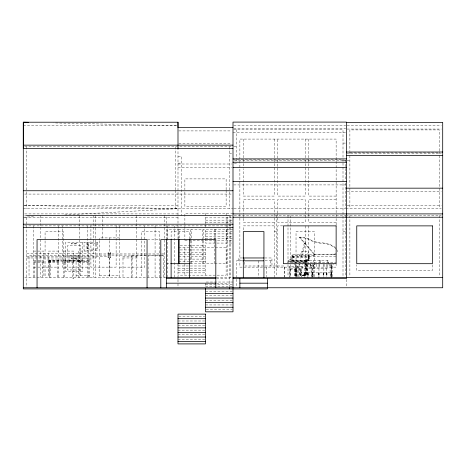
<?xml version="1.0" encoding="UTF-8"?>
<svg xmlns="http://www.w3.org/2000/svg" width="466" height="466" viewBox="0 0 466 466"><rect width="100%" height="100%" fill="white"/><g stroke="black" fill="none" stroke-linecap="round" stroke-linejoin="round"><path stroke-width="0.35" stroke-dasharray="2.33 1.75" d="M331.058 276.728L331.175 266.004L332.06 264.269M332.299 276.728L332.415 266.004L333.301 264.269M297.576 276.728L297.774 266.004L299.312 264.269M298.292 276.728L298.49 266.004L300.028 264.269M314.48 264.269L312.942 266.004L312.744 276.728L312.75 272.86M313.461 276.728L313.659 266.004L315.197 264.269M292.13 255.805L291.739 258.007L290.417 259.649L288.081 260.494L287.912 263.034M308.731 255.805L308.341 258.007L307.018 259.649L304.682 260.494L304.514 261.974M309.156 255.805L308.772 258.007L307.449 259.649L305.108 260.494L304.939 263.692M299.72 237.136L314.468 254.168L314.329 254.663L299.58 237.631L299.72 237.136L301.648 237.136L304.729 237.479L307.869 238.458A15.151 6.559 16.1 0 0 322.53 242.897A11.312 4.899 16.1 0 1 335.572 247.749M300.745 258.98L300.587 258.787M292.596 257.29L291.361 260.383L307.537 260.383L308.766 257.29L292.596 257.29L291.978 256.964L292.199 256.411L336.073 256.382M291.361 260.383L291.815 260.622L293.265 256.976L292.199 256.411M289.304 261.974L289.304 261.403L307.985 261.403L309.436 256.976L308.37 256.411L308.154 256.964L308.766 257.29M299.487 255.805L301.479 251.558L303.413 251.558L303.611 251.133L308.783 251.558L306.791 255.805M23.3 217.232L33.47 216.673M64.698 214.948L177.995 208.692L23.3 205.355L177.995 205.355M291.815 261.974L291.815 260.715L309.471 260.622L309.471 255.805M233.728 125.43L345.72 125.43M23.3 125.756L177.272 125.756L53.806 122.913M347.17 125.715L441.255 125.715M233.728 128.762L345.72 128.762M347.17 129.053L441.255 129.053M233.687 129.624L343.005 129.624L343.005 277.445M178.723 130.911L231.555 130.911M233 132.775L346.442 132.775M343.005 143.085L346.442 143.085M178.723 143.476L231.555 143.476M233.687 146.382L236.437 146.382M24.75 146.813L231.625 146.813M349.884 152.825L439.263 152.825M229.563 153.687L231.625 153.687M346.442 153.687L441.255 153.687M177.995 156.267L181.437 156.267L181.437 215.566M233 159.704L343.005 159.704M343.005 160.275L349.884 160.275M234.456 160.56L345.72 160.56M177.995 163.141L181.437 163.141M234.375 163.141L236.437 163.141M177.995 164.003L231.555 164.003M177.995 167.335L231.555 167.335M233.728 184.915L345.72 184.915M347.17 191.503L441.255 191.503M24.756 194.077L231.544 194.077M336.132 196.087L308.632 196.087L308.632 167.218M336.132 199.524L308.632 199.524L308.632 213.131M347.17 205.355L441.255 205.355M23.3 208.692L233.245 208.692M233.967 208.692L345.3 208.692L345.3 181.041M345.953 208.692L441.255 208.692M233 213.277L184.874 213.277L184.874 240.054M24.75 213.9L177.995 213.9M24.675 215.566L26.737 215.566L26.737 287.033M230.088 215.566L345.72 215.566M345.918 215.566L441.255 215.566M24.75 217.232L177.995 217.232M205.5 217.855L231.555 217.855M205.5 220.15L233 220.15M205.5 222.439L231.555 222.439M274.253 222.439L243.31 222.439L243.31 218.146M336.132 222.439L308.632 222.439L308.632 216.713M24.675 225.876L231.625 225.876M274.253 225.876L243.31 225.876L243.31 230.944M282.757 225.876L277.689 225.876L277.689 267.129M233 229.319L203.205 229.319L203.205 240.06M205.5 231.608L233 231.608M274.253 231.608L276.542 231.608M343.005 231.608L345.3 231.608M205.5 233.903L233 233.903M205.5 236.192L231.555 236.192M299.58 237.631L304.583 237.975L307.723 238.953A15.151 6.559 16.1 0 0 322.385 243.398A11.312 4.899 16.1 0 1 336.202 249.03M119.558 237.91L99.503 237.91L99.503 240.089M205.5 238.481L233 238.481M147.6 239.629L159.902 239.629M184.874 240.776L231.625 240.776M231.555 243.066L205.5 243.066L205.5 228.334M87.538 244.289L88.115 244.289M180.167 245.361L205.5 245.361L205.5 275.15M178.723 247.65L226.126 247.65L226.126 275.15L177.995 275.15M87.538 248.296L88.115 248.296M180.167 249.945L205.5 249.945M33.61 251.087L43.926 251.087L43.926 277.445M58.821 251.087L48.511 251.087L48.511 277.445M63.405 251.087L73.721 251.087L73.721 278.767L72.574 278.767L72.574 262.55M178.723 252.234L205.5 252.234M110.209 253.096L110.78 253.096M108.065 253.143L108.642 253.143M26.737 253.382L95.489 253.382M95.489 253.953L161.352 253.953M162.075 253.953L164.248 253.953M314.468 254.168L332.287 254.168A11.312 4.899 16.1 0 0 335.555 253.492M180.167 254.523L205.5 254.523M336.073 254.663L291.879 254.663L291.879 255.805L292.561 255.805L292.17 258.007L290.848 259.649L288.512 260.494L288.338 261.974L307.123 261.974L307.123 261.403M95.489 255.1L159.914 255.1M160.619 255.1L164.248 255.1M93.2 255.671L29.032 255.671L29.032 277.445M146.138 255.671L132.07 255.671L132.07 277.445M161.475 255.671L148.112 255.671L148.112 277.445M162.18 255.671L163.583 255.671L163.583 277.445M313.903 255.805L293.3 255.805L293.3 260.715L291.815 260.715M26.737 256.818L109.527 256.818M178.723 256.818L205.5 256.818M65.7 256.964L82.313 256.964M291.978 256.964L309.436 256.976M110.209 257.104L110.78 257.104M108.065 257.156L108.642 257.156M26.737 257.966L96.066 257.966L96.066 256.818M109.527 257.966L109.242 277.445M242.343 257.966L238.732 257.966L238.732 260.826M264.723 257.966L271.963 257.966L271.963 265.987M180.167 259.108L205.5 259.108M82.313 259.97L47.363 259.97L47.363 260.541L82.313 260.541M33.61 260.255L43.926 260.255M48.511 260.255L58.821 260.255M63.405 260.255L73.721 260.255M78.305 260.255L88.616 260.255M291.815 260.622L309.471 260.622M242.308 260.826L236.437 260.826L236.437 277.445M265.084 260.826L271.963 260.826M48.511 261.117L81.166 261.117L81.166 260.541M33.61 261.403L43.926 261.403M48.511 261.403L58.821 261.403M63.405 261.403L73.721 261.403M78.305 261.403L88.616 261.403M178.723 261.403L205.5 261.403M76.075 261.543L89.542 261.543M33.61 262.55L43.926 262.55M48.511 262.55L58.821 262.55M63.405 262.55L73.721 262.55M78.305 262.55L88.616 262.55M293.836 262.55L335.759 262.55M166.537 263.692L170.154 263.692M190.303 263.692L227.268 263.692M294.448 264.269L295.852 265.859L296.568 265.859L296.79 277.445M309.616 264.269L311.02 265.859L311.737 265.859L311.958 277.445M329.252 264.269L330.062 265.859L331.303 265.859L331.431 277.445M177.995 265.987L205.5 265.987M297.774 266.004L298.49 266.004M312.942 266.004L313.659 266.004M331.175 266.004L332.415 266.004M33.61 267.129L37.216 267.129M37.932 267.129L58.821 267.129M87.468 267.129L62.263 267.129L62.263 225.876M119.558 267.129L144.763 267.129L144.763 225.876M177.995 268.276L205.5 268.276M80.595 269.96L67.419 269.96L67.419 260.401L80.595 260.401L80.595 277.445M177.995 270.571L205.5 270.571M177.995 272.86L205.5 272.86M299.603 272.86L331.716 272.86M76.075 275.674L89.542 275.674M99.503 275.691L119.558 275.691M24.756 277.445L166.985 277.445M216.352 277.445L231.852 277.445M216.521 278.592L229.563 278.592M233 282.029L205.5 282.029L205.5 286.94M216.521 283.177L229.563 283.177M205.5 284.318L233 284.318M205.5 286.613L232.278 286.613M205.5 291.198L232.278 291.198M205.5 295.776L232.278 295.776M205.5 300.36L232.278 300.36M205.5 304.945L232.278 304.945M206.222 309.529L232.278 309.529M178.723 316.402L204.772 316.402M177.995 320.987L204.772 320.987M177.995 325.571L204.772 325.571M177.995 330.155L204.772 330.155M177.995 334.739L204.772 334.739M177.995 339.324L204.772 339.324M307.537 260.383L307.985 260.622M310.333 264.269L311.737 265.859M295.164 264.269L296.568 265.859M330.493 264.269L331.303 265.859M311.02 265.859L311.241 277.445M295.852 265.859L296.073 277.445M330.062 265.859L330.19 277.445M439.263 150.803L439.263 129.909L349.884 129.909L349.884 150.803M439.263 151.526L439.263 208.692M439.263 215.566L439.263 276.717M432.39 264.805L432.39 270.571L356.758 270.571L356.758 264.805M349.884 151.526L349.884 208.692M349.884 215.566L349.884 276.717M346.442 279.507L346.442 287.068M345.3 160.275L345.3 180.511M345.3 215.566L345.3 276.717M336.132 224.932L336.132 139.078L239.874 139.078L239.874 267.129L336.132 267.129L336.132 264.222M331.716 264.269L331.716 276.792M331.565 272.86L331.565 277.445M331.163 272.86L331.163 277.445M331.011 272.86L331.011 277.445M328.21 264.269L328.21 260.255L305.778 260.255L305.807 274.008M327.464 260.255L327.464 268.276L302.37 268.276L302.37 264.269M326.969 272.86L326.969 276.792M326.823 264.269L326.823 276.792M326.416 272.86L326.416 276.792M326.27 272.86L326.27 276.792M324.056 264.269L324.056 268.276M323.864 264.269L323.864 276.792M323.719 272.86L323.719 277.445M323.311 272.86L323.311 276.792M323.159 272.86L323.159 276.792M320.358 260.255L320.358 262.929M319.612 260.255L319.612 262.929M319.612 264.269L319.612 268.276M319.117 272.86L319.117 277.445M318.971 264.269L318.971 277.445M318.563 272.86L318.563 277.445M318.418 272.86L318.418 277.445M316.204 264.269L316.204 268.276M314.358 276.717L314.358 231.608L296.026 231.608L296.026 276.717M313.903 254.663L313.903 256.382M313.63 260.255L313.63 262.929M313.63 264.269L313.63 268.276M312.902 272.86L312.902 276.792M312.348 264.269L312.348 276.792M312.197 272.86L312.197 277.445M310.216 264.269L310.216 268.276M308.911 254.663L308.911 255.805M308.632 139.078L308.632 166.496M308.632 213.847L308.632 215.997M308.632 225.876L308.632 267.129M308.48 254.663L308.48 255.805M308.154 272.86L308.154 277.445M308.003 272.86L308.003 277.445M307.601 272.86L307.601 277.445M307.449 264.269L307.449 277.445M307.205 264.379L307.205 274.008M306.978 264.379L306.978 274.008M306.925 261.403L291.192 261.403M306.663 264.379L306.733 275.592M306.517 260.255L306.517 264.269M306.348 263.692L306.348 274.008M306.034 263.692L306.034 274.008M305.941 274.008L305.941 275.592M305.492 264.379L305.492 274.008M305.48 261.403L305.48 261.974M305.189 139.078L305.189 196.087L277.689 196.087L277.689 139.078M305.189 225.876L305.189 267.129M305.049 272.86L305.049 277.445M304.898 272.86L304.898 277.445M304.618 261.403L304.618 262.119L290.033 262.119L290.033 261.403M304.496 264.269L304.496 276.792M304.345 272.86L304.345 277.445M301.793 268.276L301.793 276.74M301.24 276.775L301.24 269.424L289.864 269.424L289.864 276.775M300.832 269.424L300.832 276.775M300.279 269.424L300.302 276.792M300.156 272.86L300.156 276.792M299.749 272.86L299.749 276.792M299.603 264.269L299.603 276.792M297.722 255.805L297.722 256.382M296.504 269.424L296.504 277.445M296.114 269.424L296.114 276.775M295.951 269.424L295.951 276.775M295.56 268.276L295.543 277.445M295.153 269.424L295.153 277.445M294.99 269.424L294.99 277.445M294.599 269.424L294.599 276.775M292.31 254.663L292.31 255.805M290.825 269.424L290.825 277.445M290.295 215.566L290.271 277.445M289.304 268.276L289.304 277.445M288.005 215.566L288.005 276.717M284.563 277.445L284.563 265.987L244.458 265.987L244.458 258.63M284.516 267.129L284.516 276.757M277.689 213.131L277.689 199.524L305.189 199.524L305.189 222.439L277.689 222.439L277.689 216.713M277.689 213.847L277.689 215.997M276.542 215.566L276.542 276.717M274.253 139.078L274.253 196.087L243.31 196.087L243.31 168.663M274.253 277.445L274.253 199.524L243.31 199.524L243.31 214.564M270.816 260.826L270.816 265.987M266.179 267.129L266.179 276.757M258.211 260.826L258.211 277.445M243.31 139.078L243.31 167.941M243.31 215.28L243.31 217.43M236.437 129.624L236.437 162.442M236.437 279.297L236.437 287.05M230.711 215.566L230.711 277.445M229.563 146.813L229.563 208.692M229.563 215.566L229.563 287.103M227.268 217.005L227.268 224.303M227.268 224.903L227.268 227.944M227.268 228.497L227.268 277.445M226.697 229.319L226.697 263.692M226.126 189.755L226.126 178.897L184.874 178.897L184.874 189.755M226.126 190.477L226.126 206.397L184.874 206.397L184.874 190.477M226.126 213.277L226.126 240.776M215.24 229.319L215.24 238.627M214.663 229.319L214.663 240.06M214.663 240.776L214.663 263.692M205.5 213.277L205.5 224.408M205.5 224.734L205.5 228.008M203.205 240.776L203.205 263.692M202.634 240.06L202.634 229.319L191.177 229.319L191.177 240.06M202.634 240.776L202.634 263.692M191.177 240.776L191.177 263.692M190.6 240.06L190.6 229.319L179.142 229.319L179.142 238.627M190.6 240.776L190.6 263.692M189.458 238.883L189.458 231.608L171.121 231.608L171.121 238.883M184.874 247.65L184.874 275.15M178.571 238.627L178.571 229.319L167.113 229.319L167.113 238.627M177.995 147.489L177.995 224.303M177.995 225.031L177.995 227.944M177.995 228.672L177.995 238.86M177.995 263.692L177.995 277.445M177.995 279.507L177.995 287.755M175.705 146.813L175.705 189.761M175.705 190.489L175.705 208.692M174.558 225.876L174.558 277.445M167.684 225.876L167.684 277.445M166.537 217.005L166.537 238.86M164.248 215.566L164.248 277.445M159.663 277.445L159.663 231.608L141.326 231.608L141.326 277.445M155.079 225.876L155.079 277.445M136.742 215.566L136.742 222.847M136.742 223.529L136.742 226.488M136.742 227.146L136.742 277.445M131.587 255.1L131.587 277.445M122.995 257.966L122.995 277.445M119.558 225.876L119.558 277.445M116.116 225.876L116.116 267.129L90.911 267.129L90.911 225.876M109.527 237.91L109.527 240.089M109.527 240.817L109.527 275.691M102.369 215.566L102.369 238.924M99.503 240.788L99.503 277.445M95.489 215.566L95.489 277.445M93.2 215.566L93.2 222.847M93.2 223.575L93.2 226.488M93.2 227.216L93.2 277.445M89.542 277.445L89.542 258.106L71.426 258.106L71.426 258.682L76.587 258.682L76.587 258.106M88.616 277.445L88.616 251.087L78.305 251.087L78.305 277.445M87.468 225.876L87.468 277.445M86.897 242.209L86.897 250.23M79.447 215.566L79.447 277.445M76.01 243.351L76.01 243.928M76.075 258.106L76.075 277.445M72.003 243.351L72.003 243.928M72.003 258.106L72.003 258.682M64.553 262.55L64.553 277.445M63.405 277.445L63.405 231.608L45.074 231.608L45.074 277.445M58.821 225.876L58.821 277.445M57.679 262.55L57.679 277.445M50.229 260.541L50.229 277.445M49.658 262.55L49.658 277.445M49.081 260.541L49.081 277.445M42.779 262.55L42.779 277.445M41.06 256.818L41.06 257.943M40.49 215.566L40.49 222.847M40.49 223.575L40.49 226.488M40.49 227.216L40.49 277.445M34.758 262.55L34.758 277.445M33.61 225.876L33.61 277.445M26.737 146.813L26.737 208.692M335.409 253.987A11.312 4.899 16.1 0 1 332.142 254.663M336.633 249.578A11.312 4.899 16.1 0 1 337.355 251.71L337.495 251.215A11.312 4.899 16.1 0 0 337.349 250.19M305.475 241.429L302.352 256.527L300.96 256.702L304.712 241.528L305.475 241.429M302.137 275.26L305.096 274.748L302.137 275.26M302.784 275.26L305.743 274.748L302.784 275.26M303.43 275.26L306.383 274.748L303.43 275.26M82.313 242.209L65.7 242.209L65.7 271.713L82.313 271.713L82.313 242.209M97.784 242.209L84.031 242.209L84.031 250.23L97.784 250.23L97.784 242.209M76.587 243.351L71.426 243.351L71.426 243.928L76.587 243.928L76.587 243.351M96.637 243.351L88.616 243.351L88.616 249.083L96.637 249.083L96.637 243.351M88.115 243.712L87.538 243.712L87.538 248.873L88.115 248.873L88.115 243.712M80.595 245.646L67.419 245.646L67.419 255.24L80.595 255.24L80.595 245.646M110.78 252.52L110.209 252.52L110.209 257.675L110.78 257.675L110.78 252.52M108.642 252.572L108.065 252.572L108.065 257.727L108.642 257.727L108.642 252.572M137.319 256.818L122.418 256.818L122.418 257.966L137.319 257.966L137.319 256.818M301.991 266.168L289.112 266.168L289.112 268.276L301.991 268.276L301.991 266.168M308.084 274.008L304.583 274.008L304.583 275.592L308.084 275.592L308.084 274.008"/><path stroke-width="0.7" d="M177.995 148.479L177.995 122.214L23.3 122.214L23.3 148.479L233 148.479M177.995 127.23L177.995 122.214M346.442 122.377L442.7 122.377L442.7 287.755L23.3 287.755M177.995 127.369L233 127.369M23.3 145.142L233 145.142M346.442 152.021L442.7 152.021M346.442 155.353L442.7 155.353M233 158.894L346.442 158.894M233 162.232L346.442 162.232M233 167.44L346.442 167.44M233 181.577L346.442 181.577M346.442 188.165L442.7 188.165M23.3 190.745L233 190.745M233 213.9L442.7 213.9M26.737 215.566L229.563 215.566M233 217.232L442.7 217.232M23.3 224.21L233 224.21M23.3 227.548L233 227.548M243.025 257.966L264.012 257.966M242.885 260.826L263.686 260.826M170.69 263.692L189.883 263.692M166.537 277.445L215.956 277.445M233 277.445L442.7 277.445M166.537 278.592L215.799 278.592M233 278.592L346.442 278.592L346.442 122.092L233 122.092L233 287.755M166.537 283.177L215.799 283.177M239.874 283.177L267.379 283.177M205.5 293.487L233 293.487M205.5 298.071L233 298.071M205.5 302.655L233 302.655M205.5 307.24L233 307.24M177.995 318.697L205.5 318.697M177.995 323.282L205.5 323.282M177.995 327.866L205.5 327.866M177.995 332.45L205.5 332.45M177.995 337.029L205.5 337.029M177.995 341.613L205.5 341.613M28.385 122.331L23.3 122.214L23.3 288.903L267.379 288.903L267.379 278.592M263.937 277.445L263.937 231.608L243.31 231.608L243.31 277.445M239.874 278.592L239.874 287.755M233 288.576L233 311.824L205.5 311.824L205.5 288.576M229.563 287.755L229.563 288.903M215.81 287.755L215.81 239.629L160.811 239.629L160.811 287.755M189.458 239.611L189.458 277.445M179.142 239.343L179.142 263.692M178.571 239.343L178.571 263.692M171.121 239.611L171.121 277.445M166.537 239.588L166.537 287.755M147.058 287.755L147.058 239.629L37.053 239.629L37.053 287.755M336.132 225.876L283.421 225.876L283.421 263.692L336.132 263.692L336.132 225.876M432.39 225.876L356.758 225.876L356.758 263.692L432.39 263.692L432.39 225.876M205.5 314.113L177.995 314.113L177.995 343.908L205.5 343.908L205.5 314.113"/></g></svg>
